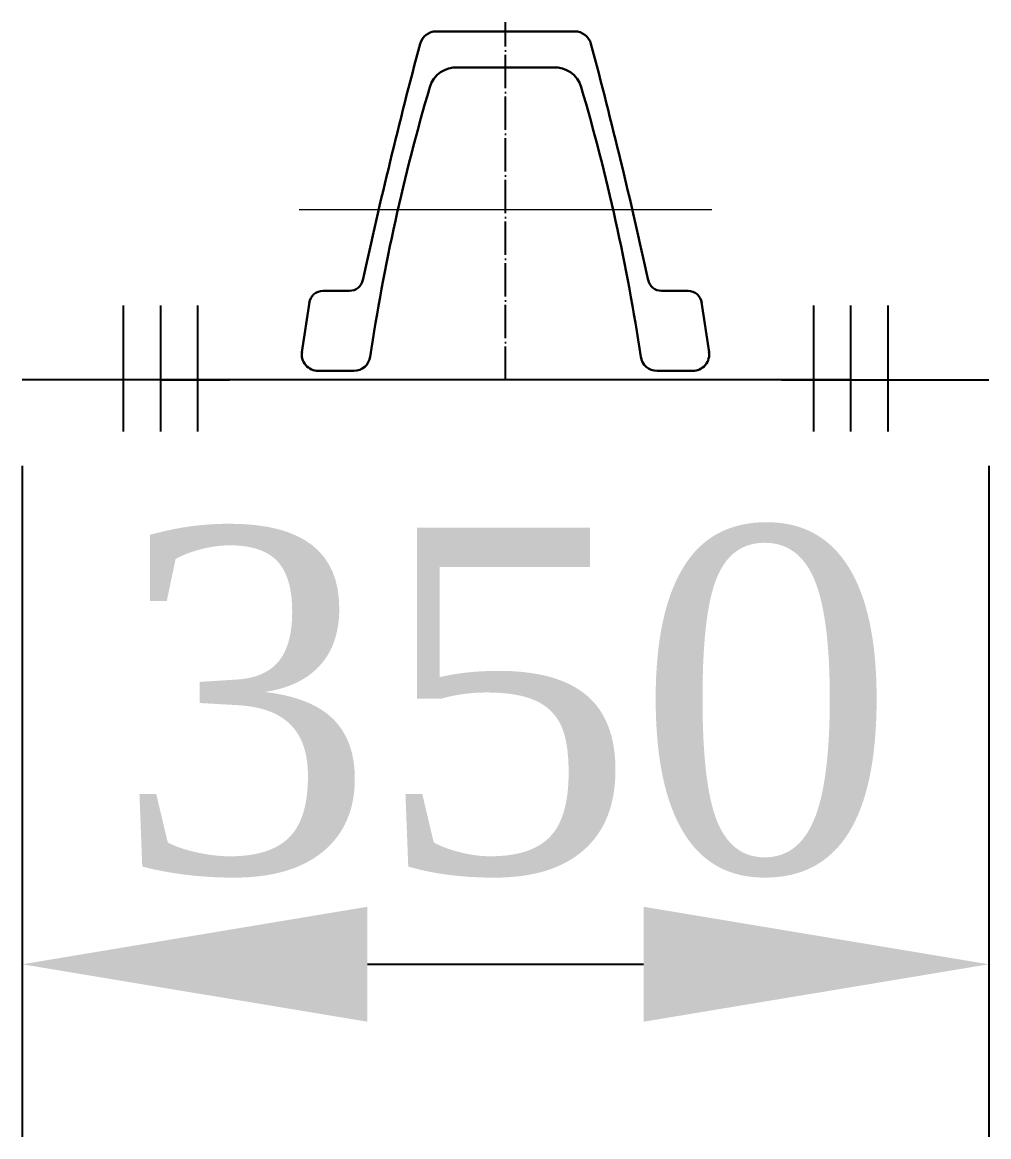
# Model space of a CAD drawing. Header units: millimetres. Extents: x -46762 to 161452, y -66984 to 31524.
# Drawn here: x 105022.4 to 105372.4, y -18209.6 to -17805.7 of the extents above; entities that cross this region are included whole.
import ezdxf

# ---------------------------------------------------------------- set-up
doc = ezdxf.new("R2010")
doc.units = ezdxf.units.MM
doc.header["$LTSCALE"] = 0.5
doc.linetypes.add('ACAD_ISO04W100', pattern=[30, 24, -3, 0, -3])
doc.styles.get("Standard").update_dxf_attribs({"font": 'TIMES.TTF'})
doc.dimstyles.new('ISO-25', dxfattribs={"dimscale": 50, "dimtxt": 2.5, "dimasz": 2.5, "dimexe": 1.25, "dimexo": 0.625, "dimtad": 1, "dimdec": 0, "dimtxsty": 'Standard', "dimcen": 2.5, "dimadec": 0, "dimazin": 0, "dimtfac": 1, "dimtdec": 0, "dimtmove": 0, "dimatfit": 3, "dimfxl": 1, "dimarcsym": 0})

# ---------------------------------------------------------------- blocks, each defined once
blk = doc.blocks.new('*D130')
at = {"color": 0, "lineweight": -2}
for p, q in [((105022.43, -17966.5), (105022.43, -18209.62)), ((105372.43, -17966.5), (105372.43, -18209.62)), ((105147.43, -18147.12), (105247.43, -18147.12))]:
    blk.add_line(p, q, dxfattribs=at)
at = {"color": 0, "lineweight": 0}
for points in [[(105147.43, -18126.28), (105147.43, -18167.95), (105022.43, -18147.12)], [(105247.43, -18126.28), (105247.43, -18167.95), (105372.43, -18147.12)]]:
    blk.add_solid(points, dxfattribs=at)
at = {"layer": 'Defpoints', "color": 0, "lineweight": 0}
for p in [(105022.43, -17935.25), (105372.43, -17935.25), (105372.43, -18147.12)]:
    blk.add_point(p, dxfattribs=at)
at = {"color": 0, "insert": (105197.43, -18052.29), "char_height": 125, "attachment_point": 5}
blk.add_mtext('350', dxfattribs=at)

msp = doc.modelspace()

# ---------------------------------------------------------------- linework, layer by layer
at = {"linetype": 'ACAD_ISO04W100'}
msp.add_line((105197.43, -17935.25), (105197.43, -17805.72), dxfattribs=at)
at = {"color": 1, "lineweight": 30}
for p, q in [((105172.29, -17809.05), (105222.58, -17809.05)), ((105179.58, -17822.05), (105215.28, -17822.05)), ((105131.33, -17903.05), (105140.88, -17903.05)), ((105253.98, -17903.05), (105263.53, -17903.05)), ((105123.69, -17925.32), (105126.4, -17907.21)), ((105271.17, -17925.32), (105268.46, -17907.21)), ((105129.64, -17932.05), (105142.5, -17932.05)), ((105252.36, -17932.05), (105265.22, -17932.05))]:
    msp.add_line(p, q, dxfattribs=at)
at = {"color": 1, "lineweight": 0}
msp.add_line((105122.68, -17873.55), (105272.18, -17873.55), dxfattribs=at)
at = {"color": 5, "lineweight": 0}
msp.add_line((105150.68, -17912.92), (105153.49, -17897.34), dxfattribs=at)
at = {"color": 7}
for p, q in [((105058.93, -17908.39), (105058.93, -17953.98)), ((105072.43, -17908.39), (105072.43, -17953.98)), ((105085.93, -17908.39), (105085.93, -17953.98)), ((105308.93, -17908.39), (105308.93, -17953.98)), ((105322.43, -17908.39), (105322.43, -17953.98)), ((105335.93, -17908.39), (105335.93, -17953.98)), ((105047.43, -17935.25), (105022.43, -17935.25)), ((105072.43, -17935.25), (105047.43, -17935.25)), ((105197.43, -17935.25), (105072.43, -17935.25)), ((105072.43, -17935.25), (105097.43, -17935.25)), ((105298.95, -17935.25), (105173.95, -17935.25)), ((105322.43, -17935.25), (105197.43, -17935.25)), ((105297.43, -17935.25), (105322.43, -17935.25)), ((105322.43, -17935.25), (105347.43, -17935.25)), ((105347.43, -17935.25), (105372.43, -17935.25))]:
    msp.add_line(p, q, dxfattribs=at)
at = {"color": 1, "lineweight": 30}
for centre, radius, start, end in [((105172.29, -17815.05), 6, 88.6064, 165.2393), ((105222.58, -17815.05), 6, 14.7607, 91.3936), ((107056.83, -18316.42), 1956.09, 165.10157, 167.68365), ((103338.04, -18316.42), 1956.09, 12.31635, 14.89843), ((105179.58, -17832.05), 10, 86.3514, 163.4648), ((105215.28, -17832.05), 10, 16.5352, 93.6486), ((105879.97, -18037.1), 739.78, 163.67871, 171.43963), ((104514.9, -18037.1), 739.78, 8.56037, 16.32129), ((105140.88, -17898.05), 5, 270, 348.2469), ((105253.98, -17898.05), 5, 191.7531, 270), ((105131.33, -17908.05), 5, 89.5627, 172.6412), ((105263.53, -17908.05), 5, 7.3588, 90.4373), ((105129.64, -17926.05), 6, 169.9829, 270.5941), ((105142.5, -17926.05), 6, 270, 351.8108), ((105252.36, -17926.05), 6, 188.1892, 270), ((105265.22, -17926.05), 6, 269.4059, 10.0171)]:
    msp.add_arc(centre, radius, start, end, dxfattribs=at)

# ---------------------------------------------------------------- dimensions: what is measured, and where the dimension line sits
at = {"color": 7}
dim = msp.add_linear_dim(base=(105372.43, -18147.12), p1=(105022.43, -17935.25), p2=(105372.43, -17935.25), dimstyle='ISO-25', dxfattribs=at)
dim.commit()
dim.dimension.update_dxf_attribs({"geometry": '*D130', "text_midpoint": (105197.43, -18052.29)})

doc.saveas('drawing.dxf')
